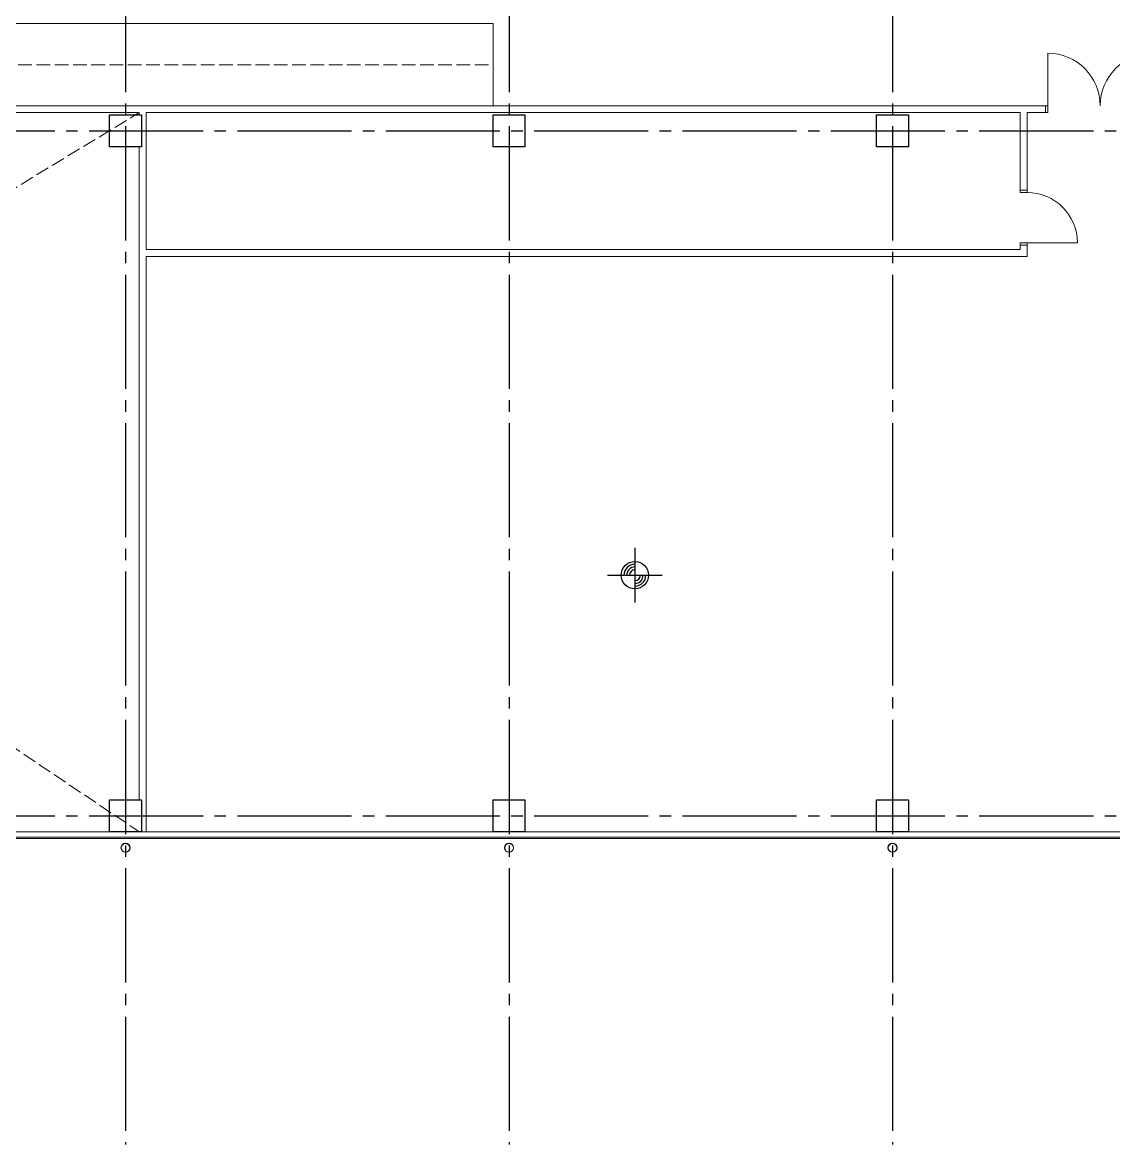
# Model space of a CAD drawing. Extents: x -18489 to 195597, y -1599 to 112111.
# Drawn here: x 19934 to 22324, y -720 to 1737 of the extents above; entities that cross this region are included whole.
import ezdxf
from ezdxf.enums import TextEntityAlignment as Align

# ---------------------------------------------------------------- set-up
doc = ezdxf.new("R2010")
doc.units = 0
doc.header["$LTSCALE"] = 100
doc.linetypes.add('X-S-FAB-L10$0$COL-CEN-LIN', pattern=[3.25, 2.5, -0.25, 0.25, -0.25])
doc.linetypes.add('X-S-FAB-L10$0$HIDDEN', pattern=[0.4, 0.3, -0.1])
for name, color, linetype in [('X-S-FAB-L10$0$0-DIM-INT', 8, 'Continuous'), ('X-S-FAB-L10$0$0-DIM-TXT', 8, 'Continuous'), ('X-S-FAB-L10$0$A-OBJE-2D', 8, 'X-S-FAB-L10$0$HIDDEN'), ('X-S-FAB-L10$0$A-OBJE-MEP', 8, 'Continuous'), ('X-S-FAB-L10$0$A-WALL-EX', 8, 'Continuous'), ('X-S-FAB-L10$0$A-WALL-IN', 8, 'Continuous'), ('X-S-FAB-L10$0$BLOCK', 8, 'Continuous'), ('X-S-FAB-L10$0$CCL', 8, 'X-S-FAB-L10$0$COL-CEN-LIN'), ('X-S-FAB-L10$0$COL-S', 8, 'Continuous'), ('X-S-FAB-L10$0$Door', 8, 'Continuous'), ('X-S-FAB-L10$0$OPEN', 8, 'Continuous'), ('X-S-FAB-L10$0$ST', 8, 'Continuous')]:
    doc.layers.add(name, color=color, linetype=linetype)
doc.styles.add('X-S-FAB-L10$0$CHINA', font='simplex.shx', dxfattribs={"width": 0.75, "bigfont": 'chineset.shx'})
doc.styles.add('X-S-FAB-L10$0$Standard', font='', dxfattribs={"width": 0.8})
doc.styles.add('X-S-FAB-L10$0$TG_NOTE_TEXT', font='simplex.shx', dxfattribs={"width": 0.75, "bigfont": 'chineset.shx'})
doc.styles.get('X-S-FAB-L10$0$Standard').set_extended_font_data('Microsoft JhengHei')

# ---------------------------------------------------------------- blocks, each defined once
blk = doc.blocks.new('X-S-FAB-L10$0$FAB2-L05')
at = {"layer": 'X-S-FAB-L10$0$CCL'}
for p, q in [((-6000, 11005), (-6000, 0)), ((-5160, 11005), (-5160, 0)), ((-4320, 11005), (-4320, 0)), ((-26880, 2220), (1210, 2220)), ((-26880, 720), (1210, 720))]:
    blk.add_line(p, q, dxfattribs=at)
at = {"layer": 'X-S-FAB-L10$0$COL-S'}
for points in [[(-6035, 2255), (-5965, 2255), (-5965, 2185), (-6035, 2185)], [(-5195, 2255), (-5125, 2255), (-5125, 2185), (-5195, 2185)], [(-4355, 2255), (-4285, 2255), (-4285, 2185), (-4355, 2185)], [(-6035, 755), (-5965, 755), (-5965, 685), (-6035, 685)], [(-5195, 755), (-5125, 755), (-5125, 685), (-5195, 685)], [(-4355, 755), (-4285, 755), (-4285, 685), (-4355, 685)]]:
    blk.add_lwpolyline(points, close=True, dxfattribs=at)
blk = doc.blocks.new('X-S-FAB-L10')
at = {"layer": 'X-S-FAB-L10$0$0-DIM-INT'}
for p, q in [((21275.778, 586.894), (21275.778, 466.894)), ((21215.778, 526.894), (21335.778, 526.894))]:
    blk.add_line(p, q, dxfattribs=at)
blk.add_circle((21275.778, 526.894), 30, dxfattribs=at)
for radius, start, end in [(24, 90, 180), (18, 90, 180), (12, 90, 180), (24, 270, 0), (18, 270, 0), (12, 270, 0)]:
    blk.add_arc((21275.778, 526.894), radius, start, end, dxfattribs=at)
at = {"layer": 'X-S-FAB-L10$0$A-OBJE-2D', "lineweight": 0, "flags": 128}
blk.add_lwpolyline([(18765, 1645), (20965, 1645)], dxfattribs=at)
at = {"layer": 'X-S-FAB-L10$0$A-OBJE-MEP', "lineweight": 0, "flags": 128}
for points in [[(20169.5, -70, 1), (20150.5, -70, 1)], [(21009.5, -70, 1), (20990.5, -70, 1)], [(21849.5, -70, 1), (21830.5, -70, 1)]]:
    blk.add_lwpolyline(points, format="xyb", close=True, dxfattribs=at)
at = {"layer": 'X-S-FAB-L10$0$A-OBJE-MEP', "lineweight": 0}
for centre in [(20160, -70), (21000, -70), (21840, -70)]:
    blk.add_circle(centre, 10, dxfattribs=at)
at = {"layer": 'X-S-FAB-L10$0$A-WALL-EX', "lineweight": 0}
blk.add_line((24310, -46.5), (18505, -46.5), dxfattribs=at)
at = {"layer": 'X-S-FAB-L10$0$A-WALL-EX', "lineweight": 0, "flags": 128}
for points in [[(24310, -35), (18505, -35)], [(18505, -50), (24310, -50)], [(18505, -50), (24310, -50)], [(18505, -50), (24310, -50)], [(18505, -50), (24310, -50)], [(18505, -50), (24310, -50)], [(18505, -50), (24310, -50)], [(18505, -50), (24310, -50)], [(18505, -50), (24310, -50)]]:
    blk.add_lwpolyline(points, dxfattribs=at)
at = {"layer": 'X-S-FAB-L10$0$A-WALL-IN', "lineweight": 0}
for p, q in [((20197.5, 1555), (18275, 1555)), ((22175, 1555), (20197.5, 1555)), ((22175, 1555), (22170.7, 1555)), ((22175, 1540), (22175, 1555)), ((18275, 1540), (20190, 1540)), ((20190, 1540), (20190, 1535)), ((20205, 1540), (22120, 1540)), ((20205, 1240), (20205, 1540)), ((22120, 1540), (22120, 1370)), ((22135, 1540), (22175, 1540)), ((22135, 1370), (22135, 1540)), ((22175, 1540), (22170.7, 1540)), ((20190, 1465), (20190, 35)), ((22135, 1370), (22120, 1370)), ((22120, 1240), (20205, 1240)), ((22135, 1250), (22120, 1250)), ((22120, 1250), (22120, 1240)), ((22135, 1240), (22135, 1250)), ((22135, 1225), (22135, 1240)), ((20205, 1225), (22135, 1225)), ((20205, -35), (20205, 1225)), ((20190, -35), (20205, -35))]:
    blk.add_line(p, q, dxfattribs=at)
at = {"layer": 'X-S-FAB-L10$0$COL-S'}
for p, q in [((20125, 1535), (20195, 1535)), ((20125, 1465), (20125, 1535)), ((20195, 1535), (20195, 1465)), ((20965, 1535), (21035, 1535)), ((20965, 1465), (20965, 1535)), ((21035, 1535), (21035, 1465)), ((21805, 1535), (21875, 1535)), ((21805, 1465), (21805, 1535)), ((21875, 1535), (21875, 1465)), ((20195, 1465), (20125, 1465)), ((21035, 1465), (20965, 1465)), ((21875, 1465), (21805, 1465)), ((20125, 35), (20195, 35)), ((20125, -35), (20125, 35)), ((20195, 35), (20195, -35)), ((20965, 35), (21035, 35)), ((20965, -35), (20965, 35)), ((21035, 35), (21035, -35)), ((21805, 35), (21875, 35)), ((21805, -35), (21805, 35)), ((21875, 35), (21875, -35)), ((20195, -35), (20125, -35)), ((21035, -35), (20965, -35)), ((21875, -35), (21805, -35))]:
    blk.add_line(p, q, dxfattribs=at)
at = {"layer": 'X-S-FAB-L10$0$Door', "lineweight": 0}
for p, q in [((22180, 1555), (22180, 1670)), ((22175, 1555), (22170.7, 1555)), ((22175, 1555), (22170.7, 1555)), ((22180, 1555), (22175, 1555)), ((22175, 1555), (22175, 1540)), ((22175, 1540), (22175, 1555)), ((22175, 1540), (22175, 1555)), ((22180, 1540), (22180, 1555)), ((22175, 1540), (22170.7, 1540)), ((22175, 1540), (22170.7, 1540)), ((22175, 1540), (22180, 1540)), ((22120, 1370), (22120, 1365)), ((22135, 1370), (22120, 1370)), ((22135, 1370), (22120, 1370)), ((22135, 1370), (22120, 1370)), ((22120, 1365), (22135, 1365)), ((22135, 1365), (22135, 1370)), ((22135, 1255), (22120, 1255)), ((22120, 1255), (22120, 1250)), ((22135, 1250), (22135, 1255)), ((22135, 1255), (22245, 1255)), ((22120, 1250), (22135, 1250)), ((22135, 1250), (22120, 1250)), ((22135, 1250), (22120, 1250))]:
    blk.add_line(p, q, dxfattribs=at)
for centre, radius, start, end in [((22180, 1555), 115, 0, 90), ((22410, 1555), 115, 90, 180), ((22135, 1255), 110, 0, 90)]:
    blk.add_arc(centre, radius, start, end, dxfattribs=at)
at = {"layer": 'X-S-FAB-L10$0$OPEN', "linetype": 'X-S-FAB-L10$0$HIDDEN', "lineweight": 0}
for p, q in [((17845, 117), (20190, 1540)), ((17845, 1540), (20190, -35))]:
    blk.add_line(p, q, dxfattribs=at)
at = {"layer": 'X-S-FAB-L10$0$ST', "lineweight": 0}
for p, q in [((17355, 1735), (20965, 1735)), ((20965, 1735), (20965, 1555))]:
    blk.add_line(p, q, dxfattribs=at)
at = {"layer": 'X-S-FAB-L10$0$BLOCK'}
blk.add_blockref('X-S-FAB-L10$0$FAB2-L05', (26160, -720), dxfattribs=at)
at = {"style": 'X-S-FAB-L10$0$TG_NOTE_TEXT', "width": 0.5, "flags": 1}
for p in [(7463.301, 9020), (18268.251, 8649), (11197.77, 4800.167), (16485.801, 4800.167), (25420.27, 2635), (13360, 320.001, 0), (7463.301, -33.333)]:
    blk.add_attdef('WH', text='', height=20, dxfattribs=at).set_placement(p, align=Align.BOTTOM_LEFT)
at = {"width": 0.5}
for style, p in [('X-S-FAB-L10$0$TG_NOTE_TEXT', (7585, 9020)), ('X-S-FAB-L10$0$TG_NOTE_TEXT', (18389.95, 8649)), ('X-S-FAB-L10$0$TG_NOTE_TEXT', (11117.5, 4813.5)), ('X-S-FAB-L10$0$TG_NOTE_TEXT', (16607.5, 4813.5)), ('X-S-FAB-L10$0$TG_NOTE_TEXT', (25350, 2635)), ('X-S-FAB-L10$0$Standard', (13129.375, 325.001, 0)), ('X-S-FAB-L10$0$TG_NOTE_TEXT', (7585, -20))]:
    blk.add_attdef('DESC', text='', height=10, dxfattribs=dict(at, style=style)).set_placement(p, align=Align.BOTTOM_LEFT)
for tag, style, p in [('TYPE', 'X-S-FAB-L10$0$TG_NOTE_TEXT', (7619.286, 9020)), ('NO', 'X-S-FAB-L10$0$TG_NOTE_TEXT', (7650.095, 9020)), ('TYPE', 'X-S-FAB-L10$0$TG_NOTE_TEXT', (18424.236, 8649)), ('NO', 'X-S-FAB-L10$0$TG_NOTE_TEXT', (18455.045, 8649)), ('NO', 'X-S-FAB-L10$0$TG_NOTE_TEXT', (11088.595, 4813.5)), ('TYPE', 'X-S-FAB-L10$0$TG_NOTE_TEXT', (11151.786, 4813.5)), ('TYPE', 'X-S-FAB-L10$0$TG_NOTE_TEXT', (16641.786, 4813.5)), ('NO', 'X-S-FAB-L10$0$TG_NOTE_TEXT', (16672.595, 4813.5)), ('NO', 'X-S-FAB-L10$0$TG_NOTE_TEXT', (25313, 2635)), ('TYPE', 'X-S-FAB-L10$0$TG_NOTE_TEXT', (25350, 2635)), ('NO', 'X-S-FAB-L10$0$Standard', (13100, 320.001, 0)), ('TYPE', 'X-S-FAB-L10$0$Standard', (13129.375, 320.001, 0)), ('TYPE', 'X-S-FAB-L10$0$TG_NOTE_TEXT', (7619.286, -20)), ('NO', 'X-S-FAB-L10$0$TG_NOTE_TEXT', (7650.095, -20))]:
    blk.add_attdef(tag, text='', height=10, dxfattribs=dict(at, style=style)).set_placement(p, align=Align.BOTTOM_RIGHT)
at = {"style": 'X-S-FAB-L10$0$TG_NOTE_TEXT', "width": 0.5, "flags": 1}
for rotation, p in [(180, (43, 7480)), (180, (943, 7480)), (90, (24310, 3717.77)), (270, (17080, 1711.699))]:
    blk.add_attdef('WH', text='', height=20, rotation=rotation, dxfattribs=at).set_placement(p, align=Align.BOTTOM_LEFT)
at = {"width": 0.5}
for rotation, style, p in [(180, 'X-S-FAB-L10$0$Standard', (317.625, 7480)), (180, 'X-S-FAB-L10$0$Standard', (1217.625, 7480)), (90, 'X-S-FAB-L10$0$TG_NOTE_TEXT', (24310, 3647.5)), (270, 'X-S-FAB-L10$0$TG_NOTE_TEXT', (17080, 1605))]:
    blk.add_attdef('DESC', text='', height=10, rotation=rotation, dxfattribs=dict(at, style=style)).set_placement(p, align=Align.BOTTOM_LEFT)
for tag, rotation, style, p in [('TYPE', 180, 'X-S-FAB-L10$0$Standard', (317.625, 7480)), ('NO', 180, 'X-S-FAB-L10$0$Standard', (347, 7480)), ('TYPE', 180, 'X-S-FAB-L10$0$Standard', (1217.625, 7480)), ('NO', 180, 'X-S-FAB-L10$0$Standard', (1247, 7480)), ('TYPE', 90, 'X-S-FAB-L10$0$TG_NOTE_TEXT', (24310, 3647.5)), ('NO', 90, 'X-S-FAB-L10$0$TG_NOTE_TEXT', (24310, 3610.5)), ('TYPE', 270, 'X-S-FAB-L10$0$TG_NOTE_TEXT', (17080, 1605)), ('NO', 270, 'X-S-FAB-L10$0$TG_NOTE_TEXT', (17080, 1573))]:
    blk.add_attdef(tag, text='', height=10, rotation=rotation, dxfattribs=dict(at, style=style)).set_placement(p, align=Align.BOTTOM_RIGHT)
at = {"layer": 'X-S-FAB-L10$0$0-DIM-TXT', "style": 'X-S-FAB-L10$0$CHINA', "width": 0.75}
for p in [(667.414, 7855.1, -2689.4), (22627.353, 6728.814), (25644.722, 6728.814), (24778.787, 5569.051), (1118.252, 4980), (417.801, 4594.623), (23874.84, 4355), (22927.43, 4330.122), (23749.869, 3901.367), (417.801, 3765.236), (1118.252, 3730), (417.801, 3115.79), (536.882, 2227.832), (16908.994, 1782.652), (888.445, 880.466), (16977.43, 750), (18878.841, 750), (25641.221, 553.233), (21364.03, 526.894)]:
    blk.add_attdef('HIG', text='', height=80, dxfattribs=at).set_placement(p, align=Align.MIDDLE_LEFT)

msp = doc.modelspace()

# ---------------------------------------------------------------- block references
msp.add_blockref('X-S-FAB-L10', (0, 0))

doc.saveas('drawing.dxf')
